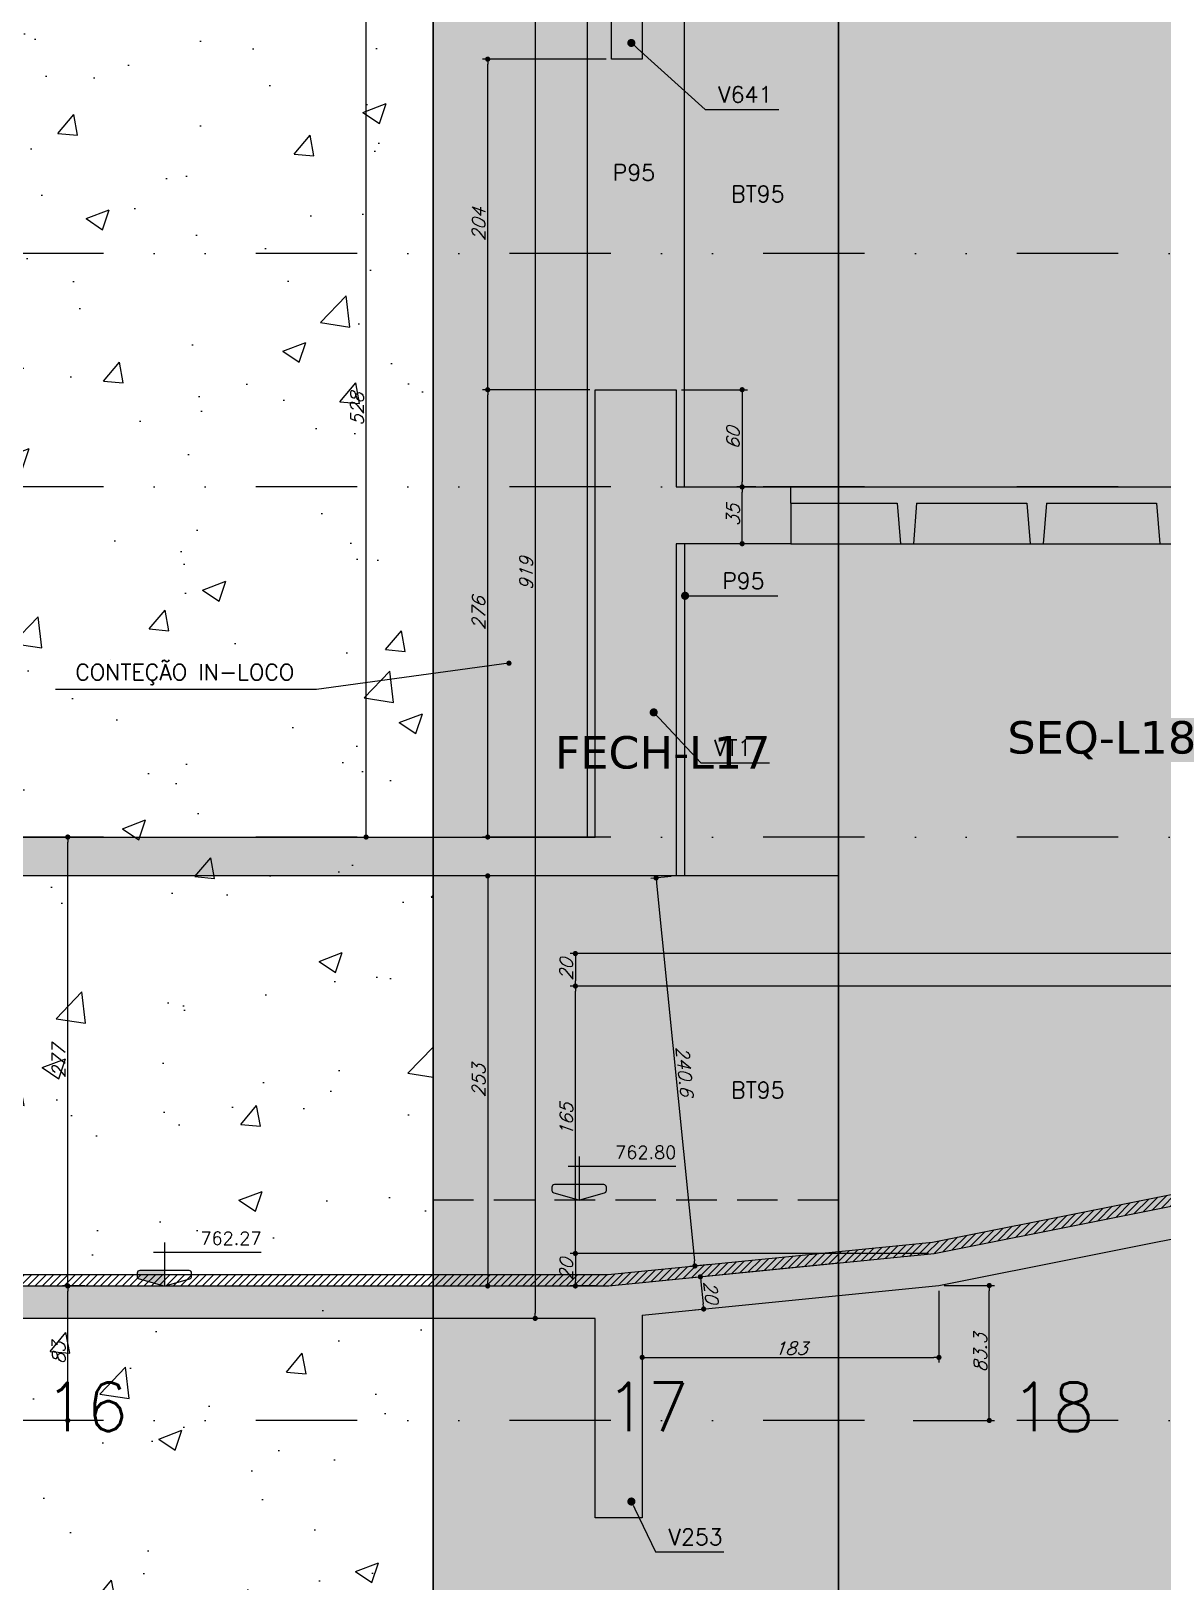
# Model space of a CAD drawing. Header units: millimetres. Extents: x 0 to 8720, y 0 to 4500.
# Drawn here: x 4704 to 5402, y 3055 to 4011 of the extents above; entities that cross this region are included whole.
import ezdxf
from ezdxf import colors
from ezdxf.entities.mleader import LeaderData, LeaderLine
from ezdxf.enums import TextEntityAlignment as Align
from ezdxf.math import Vec2, Vec3

# ---------------------------------------------------------------- set-up
doc = ezdxf.new("R2010")
doc.units = ezdxf.units.MM
doc.header["$LTSCALE"] = 50
doc.linetypes.add('DASHED', pattern=[0.75, 0.5, -0.25])
doc.linetypes.add('DIVIDE2', pattern=[0.625, 0.25, -0.125, 0, -0.125, 0, -0.125])
doc.layers.add('A-WALL-IDEN', color=4, linetype='Continuous', lineweight=9)
for name, color, linetype in [('F-AUX-RED', 1, 'Continuous'), ('F-AUX-VARIACAO', 2, 'Continuous'), ('F-CORTE', 4, 'Continuous'), ('F-COTAS', 106, 'Continuous'), ('F-CPC', 1, 'DASHED'), ('F-EIXOS-DET', 1, 'Continuous'), ('F-FUNDAÇÃO-VISTA', 253, 'Continuous'), ('F-MURETA OBRA', 4, 'Continuous'), ('F-NÍVEL-VISTA', 2, 'Continuous'), ('F-PERFIL VISTA', 252, 'Continuous'), ('F-SOLIDO-CORTE', 71, 'Continuous'), ('F-TEXTO', 6, 'Continuous'), ('F-TEXTO-YELLOW', 2, 'Continuous'), ('F-VISTA', 2, 'Continuous'), ('F-VISTA SÓLIDO', 254, 'Continuous'), ('F-VISTA SÓLIDO 3', 252, 'Continuous')]:
    doc.layers.add(name, color=color, linetype=linetype)
doc.styles.add('CP-TEXT-INCL', font='simplex.shx', dxfattribs={"oblique": 20})
doc.styles.add('MCP', font='simplex.shx')
doc.styles.get("Standard").update_dxf_attribs({"font": 'txt.shx'})
doc.styles.add('Verdana_3', font='verdana.ttf', dxfattribs={"height": 20})
doc.dimstyles.new('CP-COTAS-50', dxfattribs={"dimscale": 0.64, "dimtxt": 12.5, "dimasz": 5, "dimexe": 5, "dimexo": 5, "dimgap": 2.5, "dimtad": 1, "dimdec": 1, "dimdsep": 46, "dimtxsty": 'CP-TEXT-INCL', "dimblk1": 'DOT', "dimblk2": 'DOT', "dimsah": 1, "dimcen": 9, "dimclrd": 256, "dimclre": 256, "dimclrt": 256, "dimadec": 0, "dimazin": 0, "dimtfac": 1, "dimtdec": 1, "dimtmove": 2, "dimatfit": 3, "dimldrblk": 'DOT', "dimfxl": 5, "dimtolj": 1, "dimarcsym": 0})

# ---------------------------------------------------------------- blocks, each defined once
blk = doc.blocks.new('_DOT')
at = {"color": 0, "linetype": 'ByBlock'}
blk.add_line((-0.5, 0), (-1, 0), dxfattribs=at)
at = {"color": 0, "linetype": 'ByBlock', "const_width": 0.5}
blk.add_lwpolyline([(-0.25, 0, 1), (0.25, 0, 1)], format="xyb", close=True, dxfattribs=at)
blk = doc.blocks.new('A$Cba39174f')
at = {"layer": 'F-CORTE'}
for points in [[(11039.05, -4045.2), (11119.05, -4045.2)], [(11039.05, -4055.2), (11041.05, -4080.2), (11049.05, -4080.2)], [(11051.05, -4055.2), (11049.05, -4080.2), (11049.05, -4080.2)], [(11051.05, -4055.2), (11119.05, -4055.2)]]:
    blk.add_lwpolyline(points, dxfattribs=at)
blk = doc.blocks.new('*D23')
at = {"layer": 'F-COTAS', "lineweight": -2, "transparency": 16777216}
for p, q in [((5049.08, 3790), (4982.8, 3790)), ((4986, 3517.2), (4986, 3786.8)), ((5000.08, 3514), (4982.8, 3514))]:
    blk.add_line(p, q, dxfattribs=at)
at = {"layer": 'F-COTAS', "lineweight": -2, "transparency": 16777216, "xscale": 3.2, "yscale": 3.2, "zscale": 3.2}
for p, rotation in [((4986, 3790), 90), ((4986, 3514), 270)]:
    blk.add_blockref('_DOT', p, dxfattribs=dict(at, rotation=rotation))
at = {"layer": 'F-COTAS', "transparency": 16777216, "insert": (4980.4, 3652), "char_height": 8, "attachment_point": 5, "rotation": 90, "style": 'CP-TEXT-INCL'}
blk.add_mtext('\\A1;276', dxfattribs=at)
blk = doc.blocks.new('*D24')
at = {"layer": 'F-COTAS', "lineweight": -2, "transparency": 16777216}
for p, q in [((5105.48, 3790), (5146.12, 3790)), ((5142.92, 3786.8), (5142.92, 3733.2)), ((5131.44, 3730), (5146.12, 3730))]:
    blk.add_line(p, q, dxfattribs=at)
at = {"layer": 'F-COTAS', "lineweight": -2, "transparency": 16777216, "xscale": 3.2, "yscale": 3.2, "zscale": 3.2}
for p, rotation in [((5142.92, 3790), 90), ((5142.92, 3730), 270)]:
    blk.add_blockref('_DOT', p, dxfattribs=dict(at, rotation=rotation))
at = {"layer": 'F-COTAS', "transparency": 16777216, "insert": (5137.32, 3760), "char_height": 8, "attachment_point": 5, "rotation": 90, "style": 'CP-TEXT-INCL'}
blk.add_mtext('\\A1;60', dxfattribs=at)
blk = doc.blocks.new('*D25')
at = {"layer": 'F-COTAS', "lineweight": -2, "transparency": 16777216}
for p, q in [((5151.45, 3730), (5139.72, 3730)), ((5142.92, 3698.2), (5142.92, 3726.8)), ((5151.45, 3695), (5139.72, 3695))]:
    blk.add_line(p, q, dxfattribs=at)
at = {"layer": 'F-COTAS', "lineweight": -2, "transparency": 16777216, "xscale": 3.2, "yscale": 3.2, "zscale": 3.2}
for p, rotation in [((5142.92, 3730), 90), ((5142.92, 3695), 270)]:
    blk.add_blockref('_DOT', p, dxfattribs=dict(at, rotation=rotation))
at = {"layer": 'F-COTAS', "transparency": 16777216, "insert": (5137.32, 3712.5), "char_height": 8, "attachment_point": 5, "rotation": 90, "style": 'CP-TEXT-INCL'}
blk.add_mtext('\\A1;35', dxfattribs=at)
blk = doc.blocks.new('Nível - Vista')
at = {"layer": 'F-NÍVEL-VISTA'}
blk.add_hatch(color=71, dxfattribs=at).paths.add_polyline_path([(0, 0.238), (-0.38, 0.238, 0.414214), (-0.42, 0.198), (-0.42, 0.148, 0.331206), (-0.391, 0.11), (-0.011, 0.002, 0.072993), (0, 0)])
at = {"layer": 'F-NÍVEL-VISTA', "color": 2}
for p, q in [((-0.168, 0.521), (1.493, 0.521)), ((0, 0.67), (0, 0))]:
    blk.add_line(p, q, dxfattribs=at)
blk.add_lwpolyline([(-0.011, 0.002, 0.146769), (0.011, 0.002), (0.391, 0.11, 0.331206), (0.42, 0.148), (0.42, 0.198, 0.414214), (0.38, 0.238), (-0.38, 0.238, 0.414214), (-0.42, 0.198), (-0.42, 0.148, 0.331206), (-0.391, 0.11), (-0.011, 0.002, 0.146769), (0.011, 0.002)], format="xyb", dxfattribs=at)
at = {"layer": 'F-TEXTO', "color": 3, "style": 'MCP'}
for tag, p in [('NÍVEL', (1.026, 0.636)), ('NÍVEL_DETALHE', (1.02, 0.186))]:
    blk.add_attdef(tag, text='', height=0.2, dxfattribs=at).set_placement(p, align=Align.CENTER)
blk = doc.blocks.new('*D35')
at = {"layer": 'F-COTAS', "lineweight": -2, "transparency": 16777216}
for p, q in [((4726.99, 3236.99), (4723.82, 3236.99)), ((4727.02, 3157.19), (4727.02, 3233.79)), ((4727.83, 3153.99), (4723.82, 3153.99))]:
    blk.add_line(p, q, dxfattribs=at)
at = {"layer": 'F-COTAS', "lineweight": -2, "transparency": 16777216, "xscale": 3.2, "yscale": 3.2, "zscale": 3.2}
for p, rotation in [((4727.02, 3236.99), 90), ((4727.02, 3153.99), 270)]:
    blk.add_blockref('_DOT', p, dxfattribs=dict(at, rotation=rotation))
at = {"layer": 'F-COTAS', "transparency": 16777216, "insert": (4721.42, 3195.49), "char_height": 8, "attachment_point": 5, "rotation": 90, "style": 'CP-TEXT-INCL'}
blk.add_mtext('\\A1;83', dxfattribs=at)
blk = doc.blocks.new('*D38')
at = {"layer": 'F-COTAS', "lineweight": -2, "transparency": 16777216}
for p, q in [((4737.64, 3514), (4723.82, 3514)), ((4727.02, 3240.19), (4727.02, 3510.8)), ((4737.64, 3236.99), (4723.82, 3236.99))]:
    blk.add_line(p, q, dxfattribs=at)
at = {"layer": 'F-COTAS', "lineweight": -2, "transparency": 16777216, "xscale": 3.2, "yscale": 3.2, "zscale": 3.2}
for p, rotation in [((4727.02, 3514), 90), ((4727.02, 3236.99), 270)]:
    blk.add_blockref('_DOT', p, dxfattribs=dict(at, rotation=rotation))
at = {"layer": 'F-COTAS', "transparency": 16777216, "insert": (4721.42, 3375.5), "char_height": 8, "attachment_point": 5, "rotation": 90, "style": 'CP-TEXT-INCL'}
blk.add_mtext('\\A1;277', dxfattribs=at)
blk = doc.blocks.new('*D43')
at = {"layer": 'F-COTAS', "lineweight": -2, "transparency": 16777216}
for p, q in [((6283.43, 3442.09), (5036.87, 3442.09)), ((5040.07, 3438.89), (5040.07, 3425.26)), ((6084.12, 3422.06), (5036.87, 3422.06))]:
    blk.add_line(p, q, dxfattribs=at)
at = {"layer": 'F-COTAS', "lineweight": -2, "transparency": 16777216, "xscale": 3.2, "yscale": 3.2, "zscale": 3.2}
for p, rotation in [((5040.07, 3442.09), 90), ((5040.07, 3422.06), 270)]:
    blk.add_blockref('_DOT', p, dxfattribs=dict(at, rotation=rotation))
at = {"layer": 'F-COTAS', "transparency": 16777216, "insert": (5034.47, 3432.08), "char_height": 8, "attachment_point": 5, "rotation": 90, "style": 'CP-TEXT-INCL'}
blk.add_mtext('\\A1;20', dxfattribs=at)
blk = doc.blocks.new('*D44')
at = {"layer": 'F-COTAS', "lineweight": -2, "transparency": 16777216}
for p, q in [((6084.12, 3422.06), (5036.87, 3422.06)), ((5040.07, 3260.23), (5040.07, 3418.86)), ((5257.78, 3257.03), (5036.87, 3257.03))]:
    blk.add_line(p, q, dxfattribs=at)
at = {"layer": 'F-COTAS', "lineweight": -2, "transparency": 16777216, "xscale": 3.2, "yscale": 3.2, "zscale": 3.2}
for p, rotation in [((5040.07, 3422.06), 90), ((5040.07, 3257.03), 270)]:
    blk.add_blockref('_DOT', p, dxfattribs=dict(at, rotation=rotation))
at = {"layer": 'F-COTAS', "transparency": 16777216, "insert": (5034.47, 3339.55), "char_height": 8, "attachment_point": 5, "rotation": 90, "style": 'CP-TEXT-INCL'}
blk.add_mtext('\\A1;165', dxfattribs=at)
blk = doc.blocks.new('*D45')
at = {"layer": 'F-COTAS', "lineweight": -2, "transparency": 16777216}
for p, q in [((5257.78, 3257.03), (5036.87, 3257.03)), ((5040.07, 3253.83), (5040.07, 3240.19)), ((5053.26, 3236.99), (5036.87, 3236.99))]:
    blk.add_line(p, q, dxfattribs=at)
at = {"layer": 'F-COTAS', "lineweight": -2, "transparency": 16777216, "xscale": 3.2, "yscale": 3.2, "zscale": 3.2}
for p, rotation in [((5040.07, 3257.03), 90), ((5040.07, 3236.99), 270)]:
    blk.add_blockref('_DOT', p, dxfattribs=dict(at, rotation=rotation))
at = {"layer": 'F-COTAS', "transparency": 16777216, "insert": (5034.47, 3247.01), "char_height": 8, "attachment_point": 5, "rotation": 90, "style": 'CP-TEXT-INCL'}
blk.add_mtext('\\A1;20', dxfattribs=at)
blk = doc.blocks.new('*D62')
at = {"layer": 'F-COTAS', "lineweight": -2, "transparency": 16777216}
for p, q in [((5059.08, 3993.99), (4982.8, 3993.99)), ((4986, 3793.2), (4986, 3990.79)), ((5049.08, 3790), (4982.8, 3790))]:
    blk.add_line(p, q, dxfattribs=at)
at = {"layer": 'F-COTAS', "lineweight": -2, "transparency": 16777216, "xscale": 3.2, "yscale": 3.2, "zscale": 3.2}
for p, rotation in [((4986, 3993.99), 90), ((4986, 3790), 270)]:
    blk.add_blockref('_DOT', p, dxfattribs=dict(at, rotation=rotation))
at = {"layer": 'F-COTAS', "transparency": 16777216, "insert": (4980.4, 3891.99), "char_height": 8, "attachment_point": 5, "rotation": 90, "style": 'CP-TEXT-INCL'}
blk.add_mtext('\\A1;204', dxfattribs=at)
blk = doc.blocks.new('*D78')
at = {"layer": 'F-COTAS', "lineweight": -2, "transparency": 16777216}
for p, q in [((5099.1, 3489.68), (5086.65, 3488.43)), ((5090.16, 3485.57), (5113.46, 3252.53)), ((5123.04, 3250.27), (5110.6, 3249.03))]:
    blk.add_line(p, q, dxfattribs=at)
at = {"layer": 'F-COTAS', "lineweight": -2, "transparency": 16777216, "xscale": 3.2, "yscale": 3.2, "zscale": 3.2}
for p, rotation in [((5089.84, 3488.75), 95.71059313749964), ((5113.78, 3249.34), 275.7105931374996)]:
    blk.add_blockref('_DOT', p, dxfattribs=dict(at, rotation=rotation))
at = {"layer": 'F-COTAS', "transparency": 16777216, "insert": (5107.38, 3369.6), "char_height": 8, "attachment_point": 5, "rotation": 275.71059, "style": 'CP-TEXT-INCL'}
blk.add_mtext('\\A1;240.6', dxfattribs=at)
blk = doc.blocks.new('*D81')
at = {"layer": 'F-COTAS', "lineweight": -2, "transparency": 16777216}
for p, q in [((5264.28, 3234.06), (5264.28, 3189.71)), ((5081.28, 3215.76), (5081.28, 3189.71)), ((5084.48, 3192.91), (5261.08, 3192.91))]:
    blk.add_line(p, q, dxfattribs=at)
at = {"layer": 'F-COTAS', "lineweight": -2, "transparency": 16777216, "xscale": 3.2, "yscale": 3.2, "zscale": 3.2, "rotation": 180}
blk.add_blockref('_DOT', (5081.28, 3192.91), dxfattribs=at)
at = {"layer": 'F-COTAS', "lineweight": -2, "transparency": 16777216, "xscale": 3.2, "yscale": 3.2, "zscale": 3.2}
blk.add_blockref('_DOT', (5264.28, 3192.91), dxfattribs=at)
at = {"layer": 'F-COTAS', "transparency": 16777216, "insert": (5172.78, 3198.51), "char_height": 8, "attachment_point": 5, "style": 'CP-TEXT-INCL'}
blk.add_mtext('\\A1;183', dxfattribs=at)
blk = doc.blocks.new('*D82')
at = {"layer": 'F-COTAS', "lineweight": -2, "transparency": 16777216}
for p, q in [((5267.48, 3237.26), (5298.52, 3237.26)), ((5295.32, 3157.19), (5295.32, 3234.06)), ((5248.31, 3153.99), (5298.52, 3153.99))]:
    blk.add_line(p, q, dxfattribs=at)
at = {"layer": 'F-COTAS', "lineweight": -2, "transparency": 16777216, "xscale": 3.2, "yscale": 3.2, "zscale": 3.2}
for p, rotation in [((5295.32, 3237.26), 90), ((5295.32, 3153.99), 270)]:
    blk.add_blockref('_DOT', p, dxfattribs=dict(at, rotation=rotation))
at = {"layer": 'F-COTAS', "transparency": 16777216, "insert": (5289.72, 3195.63), "char_height": 8, "attachment_point": 5, "rotation": 90, "style": 'CP-TEXT-INCL'}
blk.add_mtext('\\A1;83.3', dxfattribs=at)
blk = doc.blocks.new('*D139')
at = {"layer": 'F-COTAS', "lineweight": -2, "transparency": 16777216}
for p, q in [((4985.22, 3490), (4982.8, 3490)), ((4986, 3486.8), (4986, 3240.19)), ((4988.86, 3236.99), (4989.2, 3236.99))]:
    blk.add_line(p, q, dxfattribs=at)
at = {"layer": 'F-COTAS', "lineweight": -2, "transparency": 16777216, "xscale": 3.2, "yscale": 3.2, "zscale": 3.2}
for p, rotation in [((4986, 3490), 90), ((4986, 3236.99), 270)]:
    blk.add_blockref('_DOT', p, dxfattribs=dict(at, rotation=rotation))
at = {"layer": 'F-COTAS', "transparency": 16777216, "insert": (4980.4, 3363.49), "char_height": 8, "attachment_point": 5, "rotation": 90, "style": 'CP-TEXT-INCL'}
blk.add_mtext('\\A1;253', dxfattribs=at)
blk = doc.blocks.new('*D141')
at = {"layer": 'F-COTAS', "lineweight": -2, "transparency": 16777216}
blk.add_line((4910.98, 3517.2), (4910.98, 4038.79), dxfattribs=at)
at = {"layer": 'F-COTAS', "lineweight": -2, "transparency": 16777216, "xscale": 3.2, "yscale": 3.2, "zscale": 3.2}
for p, rotation in [((4910.98, 4041.99), 90), ((4910.98, 3514), 270)]:
    blk.add_blockref('_DOT', p, dxfattribs=dict(at, rotation=rotation))
at = {"layer": 'F-COTAS', "transparency": 16777216, "insert": (4905.38, 3778), "char_height": 8, "attachment_point": 5, "rotation": 90, "style": 'CP-TEXT-INCL'}
blk.add_mtext('\\A1;528', dxfattribs=at)
blk = doc.blocks.new('*D304')
at = {"layer": 'F-COTAS', "lineweight": -2, "transparency": 16777216}
for p, q in [((5111.8, 3242.11), (5120.36, 3242.97)), ((5117.5, 3239.46), (5118.85, 3225.93)), ((5113.79, 3222.21), (5122.35, 3223.07))]:
    blk.add_line(p, q, dxfattribs=at)
at = {"layer": 'F-COTAS', "lineweight": -2, "transparency": 16777216, "xscale": 3.2, "yscale": 3.2, "zscale": 3.2}
for p, rotation in [((5117.18, 3242.65), 95.71059313749986), ((5119.17, 3222.75), 275.7105931374999)]:
    blk.add_blockref('_DOT', p, dxfattribs=dict(at, rotation=rotation))
at = {"layer": 'F-COTAS', "transparency": 16777216, "insert": (5123.74, 3233.26), "char_height": 8, "attachment_point": 5, "rotation": 275.71059, "style": 'CP-TEXT-INCL'}
blk.add_mtext('\\A1;20', dxfattribs=at)
blk = doc.blocks.new('*D315')
at = {"layer": 'F-COTAS', "lineweight": -2}
for p, q in [((5016.96, 4135.99), (5012.12, 4135.99)), ((5015.32, 4132.79), (5015.32, 3220.19)), ((5016.06, 3216.99), (5012.12, 3216.99))]:
    blk.add_line(p, q, dxfattribs=at)
at = {"layer": 'F-COTAS', "lineweight": -2, "xscale": 3.2, "yscale": 3.2, "zscale": 3.2}
for p, rotation in [((5015.32, 4135.99), 90), ((5015.32, 3216.99), 270)]:
    blk.add_blockref('_DOT', p, dxfattribs=dict(at, rotation=rotation))
at = {"layer": 'F-COTAS', "insert": (5009.72, 3676.49), "char_height": 8, "attachment_point": 5, "rotation": 90, "style": 'CP-TEXT-INCL'}
blk.add_mtext('\\A1;919', dxfattribs=at)

msp = doc.modelspace()

# ---------------------------------------------------------------- hatches: boundary and pattern name
at = {"layer": 'F-AUX-VARIACAO'}
h = msp.add_hatch(dxfattribs=at)
h.set_pattern_fill('ANSI31', color=253)
h.set_pattern_definition([(45, (354.8276, 2355.8043), (-2.245064, 2.245064), [])])
h.paths.add_polyline_path([(4281.32, 3217.06), (4469.78, 3235.91), (4469.78, 3236.99), (4486.39, 3236.99), (4967.61, 3236.99), (5037.73, 3236.99), (5052.28, 3236.99), (5060.63, 3236.99), (5261.32, 3257.06), (6087.32, 3422.06), (6286.63, 3441.99), (6872.28, 3441.99), (6872.28, 3448.99), (6286.28, 3448.99), (6086.28, 3428.99), (5260.28, 3263.99), (5060.28, 3243.99), (4480.28, 3243.99), (4280.28, 3223.99), (2763.34, 2920.52), (2500.74, 2860.95), (2501.82, 2861.06)])
at = {"layer": 'F-PERFIL VISTA', "ltscale": 2}
h = msp.add_hatch(dxfattribs=at)
h.set_pattern_fill('AR-CONC', color=256, scale=0.8)
h.paths.add_polyline_path([(1971.28, 3949.99), (1971.28, 3903.68), (1971.28, 3839.99)])
h.paths.add_polyline_path([(1971.28, 3673.99), (1721.28, 3673.99), (1721.28, 2374.99), (1971.28, 2374.99)])
h.paths.add_polyline_path([(2221.28, 3929.99), (1971.28, 3929.99), (1971.28, 3839.99), (1971.28, 2374.99), (2221.28, 2374.99)])
h.paths.add_polyline_path([(2971.28, 3959.99), (1971.28, 3959.99), (1971.28, 3929.99), (2221.28, 3929.99), (2971.28, 3929.99)])
h.paths.add_polyline_path([(2471.28, 3929.99), (2221.28, 3929.99), (2221.28, 2374.99), (2471.28, 2374.99)])
h.paths.add_polyline_path([(2721.28, 3929.99), (2471.28, 3929.99), (2471.28, 2374.99), (2721.28, 2374.99)])
h.paths.add_polyline_path([(2971.28, 3929.99), (2721.28, 3929.99), (2721.28, 2374.99), (2971.28, 2374.99)])
h.paths.add_polyline_path([(3971.28, 3981.99), (3221.28, 3981.99), (3221.28, 3971.99), (2971.28, 3971.99), (3971.28, 3967.99)])
h.paths.add_polyline_path([(3221.28, 3967.99), (2971.28, 3971.99), (2971.28, 3929.99), (2971.28, 2374.99), (3221.28, 2374.99)])
h.paths.add_polyline_path([(3471.28, 3967.99), (3221.28, 3967.99), (3221.28, 2374.99), (3471.28, 2374.99)])
h.paths.add_polyline_path([(3721.28, 3967.99), (3471.28, 3967.99), (3471.28, 2374.99), (3721.28, 2374.99)])
h.paths.add_polyline_path([(3971.28, 3967.99), (3721.28, 3967.99), (3721.28, 2374.99), (3971.28, 2374.99)])
h.paths.add_polyline_path([(5202.28, 3238.99), (4952.28, 3238.99), (4952.28, 2374.99), (5202.28, 2374.99)])
h.paths.add_polyline_path([(5452.28, 4131.99), (5202.28, 4131.99), (5202.28, 2374.99), (5452.28, 2374.99)])
h.paths.add_polyline_path([(5720.28, 4131.99), (5452.28, 4131.99), (5452.28, 2374.99), (5720.28, 2374.99)])
h.paths.add_polyline_path([(5970.28, 3733.99), (5720.28, 3733.99), (5720.28, 2374.99), (5970.28, 2374.99)])
h.paths.add_polyline_path([(6481.28, 3733.99), (6220.28, 3733.99), (6220.28, 2374.99), (6481.28, 2374.99)])
h.paths.add_polyline_path([(6220.28, 4131.99), (5970.28, 4131.99), (5970.28, 3733.99), (6220.28, 3733.99)])
h.paths.add_polyline_path([(6220.28, 3733.99), (5970.28, 3733.99), (5970.28, 2374.99), (6220.28, 2374.99)])
h.paths.add_polyline_path([(6731.28, 4278), (6481.28, 4278), (6481.28, 3733.99), (6731.28, 3733.99)])
h = msp.add_hatch(dxfattribs=at)
h.set_pattern_fill('AR-CONC', color=256, scale=0.8)
h.paths.add_polyline_path([(4221.28, 3981.99), (3971.28, 3981.99), (3971.28, 4077.99), (3971.28, 3967.99), (3971.28, 2374.99), (4221.28, 2374.99)])
h.paths.add_polyline_path([(4471.28, 3981.99), (4221.28, 3981.99), (4221.28, 2374.99), (4471.28, 2374.99)])
h.paths.add_polyline_path([(4952.28, 4040.99), (4471.28, 4040.99), (4471.28, 2374.99), (4952.28, 2374.99)])
at = {"layer": 'F-SOLIDO-CORTE'}
h = msp.add_hatch(color=256, dxfattribs=at)
h.dxf.hatch_style = 1
h.paths.add_polyline_path([(3249.28, 4041.99), (3510.39, 4041.99), (3514.72, 4041.99), (3537.75, 4041.99), (3598.05, 4041.99), (3633.29, 4041.99), (3886.69, 4041.99), (3911.93, 4041.99), (3946.88, 4041.99), (4324.35, 4041.99), (4358.69, 4041.99), (4370.49, 4041.99), (4382.28, 4041.99), (4382.28, 3993.99), (4401.28, 3993.99), (4401.28, 4001.57), (4401.28, 4041.99), (4407.84, 4041.99), (4418.88, 4041.99), (4968.05, 4041.99), (5041.6, 4041.99), (5062.28, 4041.99), (5062.28, 3993.99), (5081.28, 3993.99), (5081.28, 4004.36), (5081.28, 4041.99), (5112.97, 4041.99), (5204.58, 4041.99), (5806.65, 4041.99), (5815.28, 4041.99), (5815.28, 3990), (5875.28, 3990), (5875.28, 4160.06), (5875.28, 4338), (5881.08, 4338), (5883.89, 4338), (5946.79, 4338), (6317.68, 4338), (6326.28, 4338), (6326.28, 4311.75), (6326.28, 4053.99), (6326.28, 3989.99), (6386.28, 3989.99), (6386.28, 4039.99), (7020.78, 4039.99), (7020.78, 3898.99), (7045.78, 3898.99), (7045.78, 4133.99), (7020.78, 4133.99), (7020.78, 4053.99), (6386.28, 4053.99), (6386.28, 4062.25), (6386.28, 4338), (6474.77, 4338), (6483.38, 4338), (7008.37, 4338), (7026.78, 4338), (7026.78, 4300), (7045.78, 4300), (7045.78, 4310.36), (7045.78, 4360), (7042.5, 4360), (7026.78, 4360), (7026.78, 4350), (7008.37, 4350), (6483.38, 4350), (6474.77, 4350), (6386.28, 4350), (6383.35, 4350), (6379.03, 4350), (6326.28, 4350), (6317.68, 4350), (5946.79, 4350), (5883.89, 4350), (5881.08, 4350), (5875.28, 4350), (5847.3, 4350), (5815.28, 4350), (5815.28, 4183.94), (5815.28, 4053.99), (5806.53, 4053.99), (5204.58, 4053.99), (5111.07, 4053.99), (5081.28, 4053.99), (5078, 4053.99), (5062.28, 4053.99), (5040.41, 4053.99), (4968.05, 4053.99), (4418.88, 4053.99), (4407.84, 4053.99), (4398.89, 4053.99), (4382.28, 4053.99), (4370.49, 4053.99), (4358.69, 4053.99), (4324.35, 4053.99), (3946.88, 4053.99), (3911.93, 4053.99), (3886.69, 4053.99), (3633.05, 4053.99), (3598.05, 4053.99), (3537.75, 4053.99), (3514.72, 4053.99), (3510.39, 4053.99), (3249.28, 4053.99), (3244.84, 4053.99), (3224.28, 4053.99), (3224.28, 4043.99), (3097.22, 4043.99), (3069.52, 4043.99), (3036.62, 4043.99), (2755.86, 4043.99), (2683.75, 4043.99), (2662.28, 4043.99), (2662.28, 4068.99), (2648.28, 4068.99), (2648.28, 4051.23), (2648.28, 3978.99), (2349.42, 3978.99), (2281.47, 3978.99), (2278.56, 3978.99), (2274.15, 3978.99), (2254.28, 3978.99), (2177.33, 3978.99), (2171.33, 3978.99), (1946.52, 3978.99), (1860.78, 3978.99), (1848.35, 3978.99), (1831.78, 3978.99), (1494.71, 3978.99), (1433.05, 3978.99), (1241.78, 3978.99), (1241.78, 3992.8), (1241.78, 4028.99), (1236.23, 4028.99), (1227.78, 4028.99), (1227.78, 4005.19), (1227.78, 3968.99), (1236.23, 3968.99), (1241.78, 3968.99), (1433.05, 3968.99), (1494.71, 3968.99), (1831.78, 3968.99), (1848.35, 3968.99), (1860.78, 3968.99), (1946.52, 3968.99), (2171.33, 3968.99), (2177.33, 3968.99), (2254.28, 3968.99), (2274.15, 3968.99), (2278.56, 3968.99), (2281.47, 3968.99), (2349.42, 3968.99), (2648.28, 3968.99), (2662.28, 3968.99), (2662.28, 3986.75), (2662.28, 4031.99), (2683.75, 4031.99), (2755.86, 4031.99), (3036.62, 4031.99), (3069.52, 4031.99), (3097.22, 4031.99), (3224.28, 4031.99), (3224.28, 3993.99), (3249.28, 3993.99), (3249.28, 4004.65)])
h = msp.add_hatch(color=256, dxfattribs=at)
h.dxf.hatch_style = 1
h.paths.add_polyline_path([(5102.28, 3526.39), (5102.28, 3695), (5121.19, 3695), (5140.4, 3695), (5172.9, 3695), (5172.9, 3720), (5172.9, 3730), (5143.83, 3730), (5129.62, 3730), (5102.28, 3730), (5102.28, 3790), (5095.38, 3790), (5052.28, 3790), (5052.28, 3753.6), (5052.28, 3514), (5038.51, 3514), (4968.05, 3514), (4418.88, 3514), (4412.33, 3514), (4401.28, 3514), (4401.28, 3540), (4382.28, 3540), (4382.28, 3533.69), (4382.28, 3514), (4370.49, 3514), (4358.69, 3514), (4324.35, 3514), (3946.88, 3514), (3911.93, 3514), (3886.69, 3514), (3863.08, 3514), (3609.35, 3514), (3604.22, 3514), (3557.28, 3514), (3477.28, 3514), (3397.28, 3514), (3317.28, 3514), (3237.28, 3514), (3157.28, 3514), (3077.28, 3514), (2997.28, 3514), (2917.28, 3514), (2837.28, 3514), (2757.28, 3514), (2677.28, 3514), (2597.28, 3514), (2517.28, 3514), (2437.28, 3514), (2357.28, 3514), (2277.28, 3514), (2197.28, 3514), (2117.28, 3514), (2037.28, 3514), (1957.28, 3514), (1877.28, 3514), (1797.28, 3514), (1717.28, 3514), (1637.28, 3514), (1557.28, 3514), (1477.28, 3514), (1397.28, 3514), (1317.28, 3514), (1237.28, 3514), (1157.28, 3514), (1077.28, 3514), (997.28, 3514), (917.28, 3514), (837.28, 3514), (757.28, 3514), (677.28, 3514), (597.28, 3514), (517.28, 3514), (476.78, 3514), (476.78, 3479), (515.78, 3479), (515.78, 3504), (517.28, 3504), (519.28, 3479), (527.28, 3479), (529.28, 3504), (597.28, 3504), (599.28, 3479), (607.28, 3479), (609.28, 3504), (677.28, 3504), (679.28, 3479), (687.28, 3479), (689.28, 3504), (757.28, 3504), (759.28, 3479), (767.28, 3479), (769.28, 3504), (837.28, 3504), (839.28, 3479), (847.28, 3479), (849.28, 3504), (917.28, 3504), (919.28, 3479), (927.28, 3479), (929.28, 3504), (997.28, 3504), (999.28, 3479), (1007.28, 3479), (1009.28, 3504), (1077.28, 3504), (1079.28, 3479), (1087.28, 3479), (1089.28, 3504), (1157.28, 3504), (1159.28, 3479), (1167.28, 3479), (1169.28, 3504), (1237.28, 3504), (1239.28, 3479), (1247.28, 3479), (1249.28, 3504), (1317.28, 3504), (1319.28, 3479), (1327.28, 3479), (1329.28, 3504), (1397.28, 3504), (1399.28, 3479), (1407.28, 3479), (1409.28, 3504), (1477.28, 3504), (1479.28, 3479), (1487.28, 3479), (1489.28, 3504), (1557.28, 3504), (1559.28, 3479), (1567.28, 3479), (1569.28, 3504), (1637.28, 3504), (1639.28, 3479), (1647.28, 3479), (1649.28, 3504), (1717.28, 3504), (1719.28, 3479), (1727.28, 3479), (1729.28, 3504), (1797.28, 3504), (1799.28, 3479), (1807.28, 3479), (1809.28, 3504), (1877.28, 3504), (1879.28, 3479), (1887.28, 3479), (1889.28, 3504), (1957.28, 3504), (1959.28, 3479), (1967.28, 3479), (1969.28, 3504), (2037.28, 3504), (2039.28, 3479), (2047.28, 3479), (2049.28, 3504), (2117.28, 3504), (2119.28, 3479), (2127.28, 3479), (2129.28, 3504), (2197.28, 3504), (2199.28, 3479), (2207.28, 3479), (2209.28, 3504), (2277.28, 3504), (2279.28, 3479), (2287.28, 3479), (2289.28, 3504), (2357.28, 3504), (2359.28, 3479), (2367.28, 3479), (2369.28, 3504), (2437.28, 3504), (2439.28, 3479), (2447.28, 3479), (2449.28, 3504), (2517.28, 3504), (2519.28, 3479), (2527.28, 3479), (2529.28, 3504), (2597.28, 3504), (2599.28, 3479), (2607.28, 3479), (2609.28, 3504), (2677.28, 3504), (2679.28, 3479), (2687.28, 3479), (2689.28, 3504), (2757.28, 3504), (2759.28, 3479), (2767.28, 3479), (2769.28, 3504), (2837.28, 3504), (2839.28, 3479), (2847.28, 3479), (2849.28, 3504), (2917.28, 3504), (2919.28, 3479), (2927.28, 3479), (2929.28, 3504), (2997.28, 3504), (2999.28, 3479), (3007.28, 3479), (3009.28, 3504), (3077.28, 3504), (3079.28, 3479), (3087.28, 3479), (3089.28, 3504), (3157.28, 3504), (3159.28, 3479), (3167.28, 3479), (3169.28, 3504), (3237.28, 3504), (3239.28, 3479), (3247.28, 3479), (3249.28, 3504), (3317.28, 3504), (3319.28, 3479), (3327.28, 3479), (3329.28, 3504), (3397.28, 3504), (3399.28, 3479), (3407.28, 3479), (3409.28, 3504), (3477.28, 3504), (3479.28, 3479), (3487.28, 3479), (3489.28, 3504), (3557.28, 3504), (3559.28, 3479), (3567.28, 3479), (3567.28, 3454), (3586.28, 3454), (3586.28, 3461.5), (3586.28, 3502), (3604.22, 3502), (3609.35, 3502), (3863.08, 3502), (3886.69, 3502), (3911.93, 3502), (3946.88, 3502), (4324.35, 3502), (4358.69, 3502), (4370.49, 3502), (4382.28, 3502), (4382.28, 3490), (4401.28, 3490), (4412.33, 3490), (4418.88, 3490), (4968.05, 3490), (5038.51, 3490), (5052.28, 3490), (5102.28, 3490)])
h = msp.add_hatch(color=256, dxfattribs=at)
h.dxf.hatch_style = 1
h.paths.add_polyline_path([(6210.53, 3720), (6278.53, 3720), (6280.53, 3695), (6288.53, 3695), (6290.53, 3720), (6358.53, 3720), (6360.53, 3695), (6368.53, 3695), (6370.53, 3720), (6438.53, 3720), (6440.53, 3695), (6448.53, 3695), (6450.53, 3720), (6518.53, 3720), (6520.53, 3695), (6528.53, 3695), (6530.53, 3720), (6598.53, 3720), (6600.53, 3695), (6608.53, 3695), (6610.53, 3720), (6678.53, 3720), (6680.53, 3695), (6688.53, 3695), (6690.53, 3720), (6758.53, 3720), (6760.53, 3695), (6768.53, 3695), (6770.53, 3720), (6838.53, 3720), (6840.53, 3695), (6848.53, 3695), (6850.53, 3720), (6872.28, 3720), (6872.28, 3730), (6838.53, 3730), (6758.53, 3730), (6678.53, 3730), (6598.53, 3730), (6518.53, 3730), (6438.53, 3730), (6358.53, 3730), (6278.53, 3730), (6198.53, 3730), (6118.53, 3730), (6038.53, 3730), (5958.53, 3730), (5878.53, 3730), (5798.53, 3730), (5718.53, 3730), (5638.53, 3730), (5558.53, 3730), (5478.53, 3730), (5398.53, 3730), (5318.53, 3730), (5238.53, 3730), (5172.9, 3730), (5172.9, 3720), (5238.53, 3720), (5240.53, 3695), (5248.53, 3695), (5250.53, 3720), (5318.53, 3720), (5320.53, 3695), (5328.53, 3695), (5330.53, 3720), (5398.53, 3720), (5400.53, 3695), (5408.53, 3695), (5410.53, 3720), (5478.53, 3720), (5480.53, 3695), (5488.53, 3695), (5490.53, 3720), (5558.53, 3720), (5560.53, 3695), (5568.53, 3695), (5570.53, 3720), (5638.53, 3720), (5640.53, 3695), (5648.53, 3695), (5650.53, 3720), (5718.53, 3720), (5720.53, 3695), (5728.53, 3695), (5730.53, 3720), (5798.53, 3720), (5800.53, 3695), (5808.53, 3695), (5810.53, 3720), (5878.53, 3720), (5880.53, 3695), (5888.53, 3695), (5890.53, 3720), (5958.53, 3720), (5960.53, 3695), (5968.53, 3695), (5970.53, 3720), (6038.53, 3720), (6040.53, 3695), (6048.53, 3695), (6050.53, 3720), (6118.53, 3720), (6120.53, 3695), (6128.53, 3695), (6130.53, 3720), (6198.53, 3720), (6200.53, 3695), (6208.53, 3695)])
h = msp.add_hatch(color=256, dxfattribs=at)
h.dxf.hatch_style = 1
h.paths.add_polyline_path([(5081.28, 3218.96), (5264.28, 3237.26), (5815.28, 3347.33), (5815.28, 3314), (5875.28, 3314), (5875.28, 3317.79), (5875.28, 3359.31), (6090.28, 3402.26), (6287.63, 3421.99), (6326.28, 3421.99), (6326.28, 3382), (6386.28, 3382), (6386.28, 3385.46), (6386.28, 3421.99), (6872.28, 3421.99), (6872.28, 3441.99), (6286.63, 3441.99), (6087.32, 3422.06), (5261.32, 3257.06), (5060.63, 3236.99), (5052.28, 3236.99), (5037.73, 3236.99), (4967.61, 3236.99), (4486.39, 3236.99), (4469.78, 3236.99), (4469.78, 3235.91), (4281.32, 3217.06), (2501.82, 2861.06), (2459.78, 2856.86), (2459.78, 2847.99), (2357.28, 2847.99), (2277.28, 2847.99), (2197.28, 2847.99), (2117.28, 2847.99), (2037.28, 2847.99), (1957.28, 2847.99), (1877.28, 2847.99), (1861.78, 2847.99), (1836.78, 2847.99), (1836.78, 2825.86), (1836.78, 2787.99), (1852.56, 2787.99), (1861.78, 2787.99), (1861.78, 2812.99), (1861.78, 2837.99), (1877.28, 2837.99), (1879.28, 2812.99), (1887.28, 2812.99), (1889.28, 2837.99), (1957.28, 2837.99), (1959.28, 2812.99), (1967.28, 2812.99), (1969.28, 2837.99), (2037.28, 2837.99), (2039.28, 2812.99), (2047.28, 2812.99), (2049.28, 2837.99), (2117.28, 2837.99), (2119.28, 2812.99), (2127.28, 2812.99), (2129.28, 2837.99), (2197.28, 2837.99), (2199.28, 2812.99), (2207.28, 2812.99), (2209.28, 2837.99), (2277.28, 2837.99), (2279.28, 2812.99), (2287.28, 2812.99), (2289.28, 2837.99), (2357.28, 2837.99), (2359.28, 2812.99), (2367.28, 2812.99), (2369.28, 2837.99), (2437.28, 2837.99), (2439.28, 2812.99), (2447.28, 2812.99), (2449.28, 2837.99), (2459.78, 2837.99), (2459.78, 2812.99), (2489.78, 2812.99), (2489.78, 2817.41), (2489.78, 2844.78), (2504.04, 2846.21), (4283.54, 3202.21), (4469.78, 3220.83), (4469.78, 3196.99), (4488.78, 3196.99), (4488.78, 3202.04), (4488.78, 3216.99), (4967.61, 3216.99), (5037.73, 3216.99), (5052.28, 3216.99), (5052.28, 3093.99), (5081.28, 3093.99), (5081.28, 3103.03)])
at = {"layer": 'F-VISTA SÓLIDO'}
h = msp.add_hatch(color=256, dxfattribs=at)
h.dxf.hatch_style = 1
h.paths.add_polyline_path([(5107.28, 3490), (5202.28, 3490), (5202.28, 3695), (5172.9, 3695), (5140.4, 3695), (5121.19, 3695), (5107.28, 3695)])
h.paths.add_polyline_path([(5202.28, 4041.99), (5112.97, 4041.99), (5107.28, 4041.99), (5107.28, 3730), (5129.62, 3730), (5143.83, 3730), (5172.9, 3730), (5202.28, 3730)])
h.paths.add_polyline_path([(5047.28, 4041.99), (5041.6, 4041.99), (4968.05, 4041.99), (4952.28, 4041.99), (4952.28, 3514), (4968.05, 3514), (5038.51, 3514), (5047.28, 3514), (5047.28, 3550)])
h = msp.add_hatch(color=256, dxfattribs=at)
h.dxf.hatch_style = 1
h.paths.add_polyline_path([(5107.28, 4041.99), (5081.28, 4041.99), (5081.28, 4004.36), (5081.28, 3993.99), (5078, 3993.99), (5062.28, 3993.99), (5062.28, 4041.99), (5047.28, 4041.99), (5047.28, 3550), (5047.28, 3514), (5052.28, 3514), (5052.28, 3753.6), (5052.28, 3790), (5095.38, 3790), (5100.56, 3790), (5102.28, 3790), (5102.28, 3730), (5107.28, 3730)])
h.paths.add_polyline_path([(5102.28, 3526.39), (5102.28, 3490), (5107.28, 3490), (5107.28, 3695), (5102.28, 3695)])
h = msp.add_hatch(color=256, dxfattribs=at)
h.dxf.hatch_style = 1
h.paths.add_polyline_path([(4952.28, 3490), (4952.28, 3236.99), (5202.28, 3236.99), (5202.28, 3490)])
at = {"layer": 'F-VISTA SÓLIDO 3'}
h = msp.add_hatch(color=256, dxfattribs=at)
h.dxf.hatch_style = 1
h.paths.add_polyline_path([(5238.53, 3720), (5172.9, 3720), (5172.9, 3697.45), (5172.9, 3695), (5240.53, 3695)])
h = msp.add_hatch(color=256, dxfattribs=at)
h.dxf.hatch_style = 1
h.paths.add_polyline_path([(5318.53, 3720), (5250.53, 3720), (5248.53, 3695), (5320.53, 3695)])
h = msp.add_hatch(color=256, dxfattribs=at)
h.dxf.hatch_style = 1
h.paths.add_polyline_path([(5398.53, 3720), (5330.53, 3720), (5328.53, 3695), (5400.53, 3695)])

# ---------------------------------------------------------------- linework, layer by layer
at = {"layer": 'F-AUX-VARIACAO', "color": 253}
for points in [[(5060.28, 3243.99), (5260.28, 3263.99), (6086.28, 3428.99), (6286.28, 3448.99), (6872.28, 3448.99)], [(4480.28, 3243.99), (5060.28, 3243.99)]]:
    msp.add_lwpolyline(points, dxfattribs=at)
at = {"layer": 'F-CORTE'}
for points in [[(5806.65, 4041.99), (5204.58, 4041.99), (5112.97, 4041.99), (5081.28, 4041.99), (5081.28, 4004.36), (5081.28, 3993.99), (5078, 3993.99), (5062.28, 3993.99), (5062.28, 4041.99), (5041.6, 4041.99), (4968.05, 4041.99), (4418.88, 4041.99), (4407.84, 4041.99), (4401.28, 4041.99), (4401.28, 4001.57), (4401.28, 3993.99), (4382.28, 3993.99), (4382.28, 4041.99), (4370.49, 4041.99), (4358.69, 4041.99), (4324.35, 4041.99), (3946.88, 4041.99)], [(3946.88, 3514), (4324.35, 3514), (4358.69, 3514), (4370.49, 3514), (4382.28, 3514), (4382.28, 3533.69), (4382.28, 3540), (4398.89, 3540), (4401.28, 3540), (4401.28, 3514), (4412.33, 3514), (4418.88, 3514), (4968.05, 3514), (5038.51, 3514), (5052.28, 3514), (5052.28, 3753.6), (5052.28, 3790), (5095.38, 3790), (5100.56, 3790), (5102.28, 3790), (5102.28, 3730), (5129.62, 3730), (5143.83, 3730), (5172.9, 3730)], [(5172.9, 3730), (5238.53, 3730)], [(5172.9, 3720), (5172.9, 3697.45), (5172.9, 3695), (5140.4, 3695), (5121.19, 3695), (5102.28, 3695), (5102.28, 3526.39), (5102.28, 3490), (5095.38, 3490), (5054.01, 3490), (5053.5, 3490), (5052.28, 3490), (5038.51, 3490), (4968.05, 3490), (4418.88, 3490), (4412.33, 3490), (4401.28, 3490), (4382.28, 3490), (4382.28, 3502), (4370.49, 3502), (4358.69, 3502), (4324.35, 3502), (3946.88, 3502)], [(5172.9, 3720), (5238.53, 3720)], [(5060.63, 3236.99), (5261.32, 3257.06), (6087.32, 3422.06), (6286.63, 3441.99), (6872.28, 3441.99)], [(5081.28, 3218.96), (5264.28, 3237.26), (5815.28, 3347.33)], [(4469.78, 3235.91), (4469.78, 3236.99), (4486.39, 3236.99), (4967.61, 3236.99), (5037.73, 3236.99), (5052.28, 3236.99), (5060.63, 3236.99)], [(5081.28, 3218.96), (5081.28, 3103.03), (5081.28, 3093.99), (5052.28, 3093.99), (5052.28, 3216.99), (5037.73, 3216.99), (4967.61, 3216.99), (4488.78, 3216.99), (4488.78, 3202.04), (4488.78, 3196.99), (4469.78, 3196.99), (4469.78, 3196.99)], [(5081.28, 3211.96), (5081.28, 3211.99)]]:
    msp.add_lwpolyline(points, dxfattribs=at)
at = {"layer": 'F-CPC'}
for p, q in [((4952.28, 2374.99), (4952.28, 4040.99)), ((5202.28, 2374.99), (5202.28, 4041.99))]:
    msp.add_line(p, q, dxfattribs=at)
msp.add_lwpolyline([(5202.28, 3289.99), (4952.28, 3289.99)], dxfattribs=at)
at = {"layer": 'F-EIXOS-DET', "color": 1, "linetype": 'DIVIDE2', "ltscale": 5}
for p, q in [((7095.78, 3874), (365, 3874)), ((7095.78, 3730), (365, 3730)), ((7095.78, 3514), (365, 3514)), ((7095.78, 3153.99), (365, 3153.99))]:
    msp.add_line(p, q, dxfattribs=at)
at = {"layer": 'F-FUNDAÇÃO-VISTA'}
for p, q in [((5202.28, 2374.99), (5202.28, 4131.99)), ((4952.28, 2374.99), (4952.28, 4040.99))]:
    msp.add_line(p, q, dxfattribs=at)
at = {"layer": 'F-MURETA OBRA'}
for points in [[(5202.28, 4191.99), (5202.28, 2374.99)], [(4952.28, 4135.99), (4952.28, 2374.99)]]:
    msp.add_lwpolyline(points, dxfattribs=at)
at = {"layer": 'F-SOLIDO-CORTE'}
msp.add_lwpolyline([(5172.9, 3720), (5172.9, 3730)], dxfattribs=at)
at = {"layer": 'F-VISTA', "linetype": 'Continuous'}
for p, q in [((5047.28, 4041.99), (5047.28, 3550)), ((5107.28, 3695), (5107.28, 3490)), ((5047.28, 3550), (5047.28, 3514))]:
    msp.add_line(p, q, dxfattribs=at)
at = {"layer": 'F-VISTA'}
for points in [[(4952.28, 3514), (4952.28, 4041.99)], [(5202.28, 4041.99), (5202.28, 3730)], [(5172.9, 3695), (6840.53, 3695)], [(5202.28, 3695), (5202.28, 3490)]]:
    msp.add_lwpolyline(points, dxfattribs=at)
at = {"layer": 'F-VISTA', "linetype": 'Continuous'}
msp.add_lwpolyline([(5107.28, 3730), (5107.28, 4041.99)], dxfattribs=at)
at = {"layer": 'F-VISTA'}
msp.add_lwpolyline([(5202.28, 3251.16), (5202.28, 3490), (4952.28, 3490), (4952.28, 3236.99), (5060.63, 3236.99)], close=True, dxfattribs=at)

# ---------------------------------------------------------------- block references
at = {"layer": 'F-CORTE'}
for p in [(-5800.52, 7775.2), (-5720.52, 7775.2), (-5640.52, 7775.2)]:
    msp.add_blockref('A$Cba39174f', p, dxfattribs=at)
at = {"layer": 'F-CPC', "xscale": 40, "yscale": 40, "zscale": 40}
msp.add_blockref('Nível - Vista', (5042.38, 3289.99), dxfattribs=at).add_auto_attribs({'NÍVEL': '762.80'})
at = {"layer": 'F-NÍVEL-VISTA', "linetype": 'Continuous', "xscale": 40, "yscale": 40, "zscale": 40}
msp.add_blockref('Nível - Vista', (4786.61, 3236.99), dxfattribs=at).add_auto_attribs({'NÍVEL': '762.27'})

# ---------------------------------------------------------------- texts
at = {"layer": 'A-WALL-IDEN', "color": 2, "char_height": 20, "attachment_point": 1, "style": 'Verdana_3'}
for s, insert, width in [('SEQ-L18', (5306.52, 3585.51), 150.7172), ('FECH-L17', (5027.38, 3576.26), 169.9577)]:
    msp.add_mtext(s, dxfattribs=dict(at, insert=insert, width=width))
at = {"layer": 'F-CPC', "char_height": 30, "attachment_point": 1}
for s, insert in [('16', (4712.81, 3177.35)), ('17', (5058.8, 3177.35)), ('18', (5308.8, 3177.35))]:
    msp.add_mtext_dynamic_manual_height_columns(s, width=540.7942, gutter_width=12.5, heights=[0], dxfattribs=dict(at, insert=insert))
at = {"layer": 'F-TEXTO-YELLOW', "style": 'MCP'}
for s, p in [('V641', (5128.1, 3967.13)), ('P95', (5063.1, 3919)), ('BT95', (5136.07, 3905.81)), ('P95', (5130.66, 3667.09)), ('VT1', (5125.55, 3564.07)), ('BT95', (5136.07, 3352.86)), ('V253', (5097.5, 3077.14))]:
    msp.add_text(s, height=10, dxfattribs=at).set_placement(p)
at = {"layer": 'F-TEXTO-YELLOW', "insert": (4799.14, 3614.32), "char_height": 10, "attachment_point": 5, "style": 'MCP'}
msp.add_mtext_dynamic_manual_height_columns('CONTEÇÃO IN-LOCO', width=181.2922, gutter_width=12.5, heights=[0], dxfattribs=at)

# ---------------------------------------------------------------- dimensions: what is measured, and where the dimension line sits
at = {"layer": 'F-COTAS'}
for base, p1, p2, picture, middle in [((5015.32, 3216.99), (5020.16, 4135.99), (5019.26, 3216.99), '*D315', (5009.72, 3676.49)), ((4910.98, 4041.99), (4910.98, 3514), (4910.98, 4041.99), '*D141', (4905.38, 3778)), ((4986, 3993.99), (5052.28, 3790), (5062.28, 3993.99), '*D62', (4980.4, 3891.99)), ((4986, 3790), (5003.28, 3514), (5052.28, 3790), '*D23', (4980.4, 3652)), ((5142.92, 3730), (5102.28, 3790), (5128.24, 3730), '*D24', (5137.32, 3760)), ((5142.92, 3730), (5154.65, 3695), (5154.65, 3730), '*D25', (5137.32, 3712.5)), ((4727.02, 3514), (4740.84, 3236.99), (4740.84, 3514), '*D38', (4721.42, 3375.5)), ((4986, 3236.99), (4988.42, 3490), (4985.66, 3236.99), '*D139', (4980.4, 3363.49)), ((5040.07, 3422.06), (6286.63, 3442.09), (6087.32, 3422.06), '*D43', (5034.47, 3432.08)), ((5040.07, 3422.06), (5260.98, 3257.03), (6087.32, 3422.06), '*D44', (5034.47, 3339.55)), ((5040.07, 3236.99), (5260.98, 3257.03), (5056.46, 3236.99), '*D45', (5034.47, 3247.01)), ((4727.02, 3236.99), (4731.03, 3153.99), (4730.19, 3236.99), '*D35', (4721.42, 3195.49)), ((5295.32, 3237.26), (5245.11, 3153.99), (5264.28, 3237.26), '*D82', (5289.72, 3195.63))]:
    dim = msp.add_linear_dim(base=base, p1=p1, p2=p2, angle=90, dimstyle='CP-COTAS-50', dxfattribs=at)
    dim.commit()
    dim.dimension.update_dxf_attribs({"geometry": picture, "text_midpoint": middle})
dim = msp.add_aligned_dim(p1=(5102.28, 3490), p2=(5126.22, 3250.59), distance=-12.51, dimstyle='CP-COTAS-50', override={"dimblk1": 'DOT', "dimblk2": 'DOT'}, dxfattribs=at)
dim.commit()
dim.dimension.update_dxf_attribs({"geometry": '*D78', "text_midpoint": (5107.38, 3369.6)})
dim = msp.add_aligned_dim(p1=(5108.61, 3241.79), p2=(5110.6, 3221.89), distance=8.61, dimstyle='CP-COTAS-50', dxfattribs=at)
dim.commit()
dim.dimension.update_dxf_attribs({"geometry": '*D304', "text_midpoint": (5123.74, 3233.26)})
dim = msp.add_linear_dim(base=(5264.28, 3192.91), p1=(5081.28, 3218.96), p2=(5264.28, 3237.26), dimstyle='CP-COTAS-50', dxfattribs=at)
dim.commit()
dim.dimension.update_dxf_attribs({"geometry": '*D81', "text_midpoint": (5172.78, 3198.51)})

# ---------------------------------------------------------------- leaders
at = {"layer": 'F-AUX-RED'}
msp.add_leader([(4999.11, 3621.23), (4880.5, 3605.05), (4719.44, 3605.05)], dimstyle='CP-COTAS-50', dxfattribs=at)
ml = msp.add_multileader_mtext('Standard', dxfattribs=at)
ml.set_content('', color=256)
ml.set_leader_properties()
ml.set_arrow_properties(name='DOT')
ml.build(insert=Vec2(0, 0))
ml.multileader.update_dxf_attribs({"text_right_attachment_type": 6, "text_top_attachment_type": 0, "text_bottom_attachment_type": 0, "dogleg_length": 0.36, "arrow_head_size": 5})
ctx = ml.context
ctx.base_point, ctx.char_height, ctx.arrow_head_size, ctx.landing_gap_size, ctx.plane_origin = Vec3(5165.55, 3962.87), 0.18, 5, 0.09, Vec3(5074.59, 4003.98)
ctx.right_attachment = 6
notes = []
notes.append((ctx, [(0, (1, 1, 0), (5120.03, 3962.87), (1, 0), 45.51, [(0, [(5074.59, 4003.98)], 256, [])])]))
ctx.mtext.insert, ctx.mtext.flow_direction = Vec3(5165.64, 3962.96), 5
ml = msp.add_multileader_mtext('Standard', dxfattribs=at)
ml.set_content('', color=256)
ml.set_leader_properties()
ml.set_arrow_properties(name='DOT')
ml.build(insert=Vec2(0, 0))
ml.multileader.update_dxf_attribs({"text_right_attachment_type": 6, "text_top_attachment_type": 0, "text_bottom_attachment_type": 0, "dogleg_length": 0.36, "arrow_head_size": 5})
ctx = ml.context
ctx.base_point, ctx.char_height, ctx.arrow_head_size, ctx.landing_gap_size, ctx.plane_origin = Vec3(5164.86, 3662.84), 0.18, 5, 0.09, Vec3(5107.74, 3662.84)
ctx.right_attachment = 6
notes.append((ctx, [(0, (1, 1, 0), (5122.59, 3662.84), (1, 0), 42.26, [(0, [(5107.74, 3662.84)], 256, [])])]))
ctx.mtext.insert, ctx.mtext.flow_direction = Vec3(5164.95, 3662.93), 5
ml = msp.add_multileader_mtext('Standard', dxfattribs=at)
ml.set_content('', color=256)
ml.set_leader_properties()
ml.set_arrow_properties(name='DOT')
ml.build(insert=Vec2(0, 0))
ml.multileader.update_dxf_attribs({"text_right_attachment_type": 6, "text_top_attachment_type": 0, "text_bottom_attachment_type": 0, "dogleg_length": 0.36, "arrow_head_size": 5})
ctx = ml.context
ctx.base_point, ctx.char_height, ctx.arrow_head_size, ctx.landing_gap_size, ctx.plane_origin = Vec3(5159.75, 3559.81), 0.18, 5, 0.09, Vec3(5102.63, 3590.91)
ctx.right_attachment = 6
notes.append((ctx, [(0, (1, 1, 0), (5117.49, 3559.81), (1, 0), 42.26, [(0, [(5088.38, 3590.91)], 256, [])])]))
ctx.mtext.insert, ctx.mtext.flow_direction = Vec3(5159.84, 3559.9), 5
ml = msp.add_multileader_mtext('Standard', dxfattribs=at)
ml.set_content('', color=256)
ml.set_leader_properties()
ml.set_arrow_properties(name='DOT')
ml.build(insert=Vec2(0, 0))
ml.multileader.update_dxf_attribs({"text_right_attachment_type": 6, "text_top_attachment_type": 0, "text_bottom_attachment_type": 0, "dogleg_length": 0.36, "arrow_head_size": 5})
ctx = ml.context
ctx.base_point, ctx.char_height, ctx.arrow_head_size, ctx.landing_gap_size, ctx.plane_origin = Vec3(5131.7, 3072.88), 0.18, 5, 0.09, Vec3(5074.59, 3103.98)
ctx.right_attachment = 6
notes.append((ctx, [(0, (1, 1, 0), (5089.44, 3072.88), (1, 0), 42.26, [(0, [(5074.59, 3103.98)], 256, [])])]))
ctx.mtext.insert, ctx.mtext.flow_direction = Vec3(5131.79, 3072.97), 5
for ctx, leaders in notes:
    for number, flags, end, landing, length, lines in leaders:
        leader = LeaderData()
        leader.index, (leader.has_last_leader_line, leader.has_dogleg_vector, leader.attachment_direction) = number, flags
        leader.last_leader_point, leader.dogleg_vector, leader.dogleg_length = Vec3(end), Vec3(landing), length
        for number, points, colour, breaks in lines:
            line = LeaderLine()
            line.index, line.vertices, line.color, line.breaks = number, Vec3.list(points), colors.encode_raw_color(colour), breaks
            leader.lines.append(line)
        ctx.leaders.append(leader)

doc.saveas('drawing.dxf')
